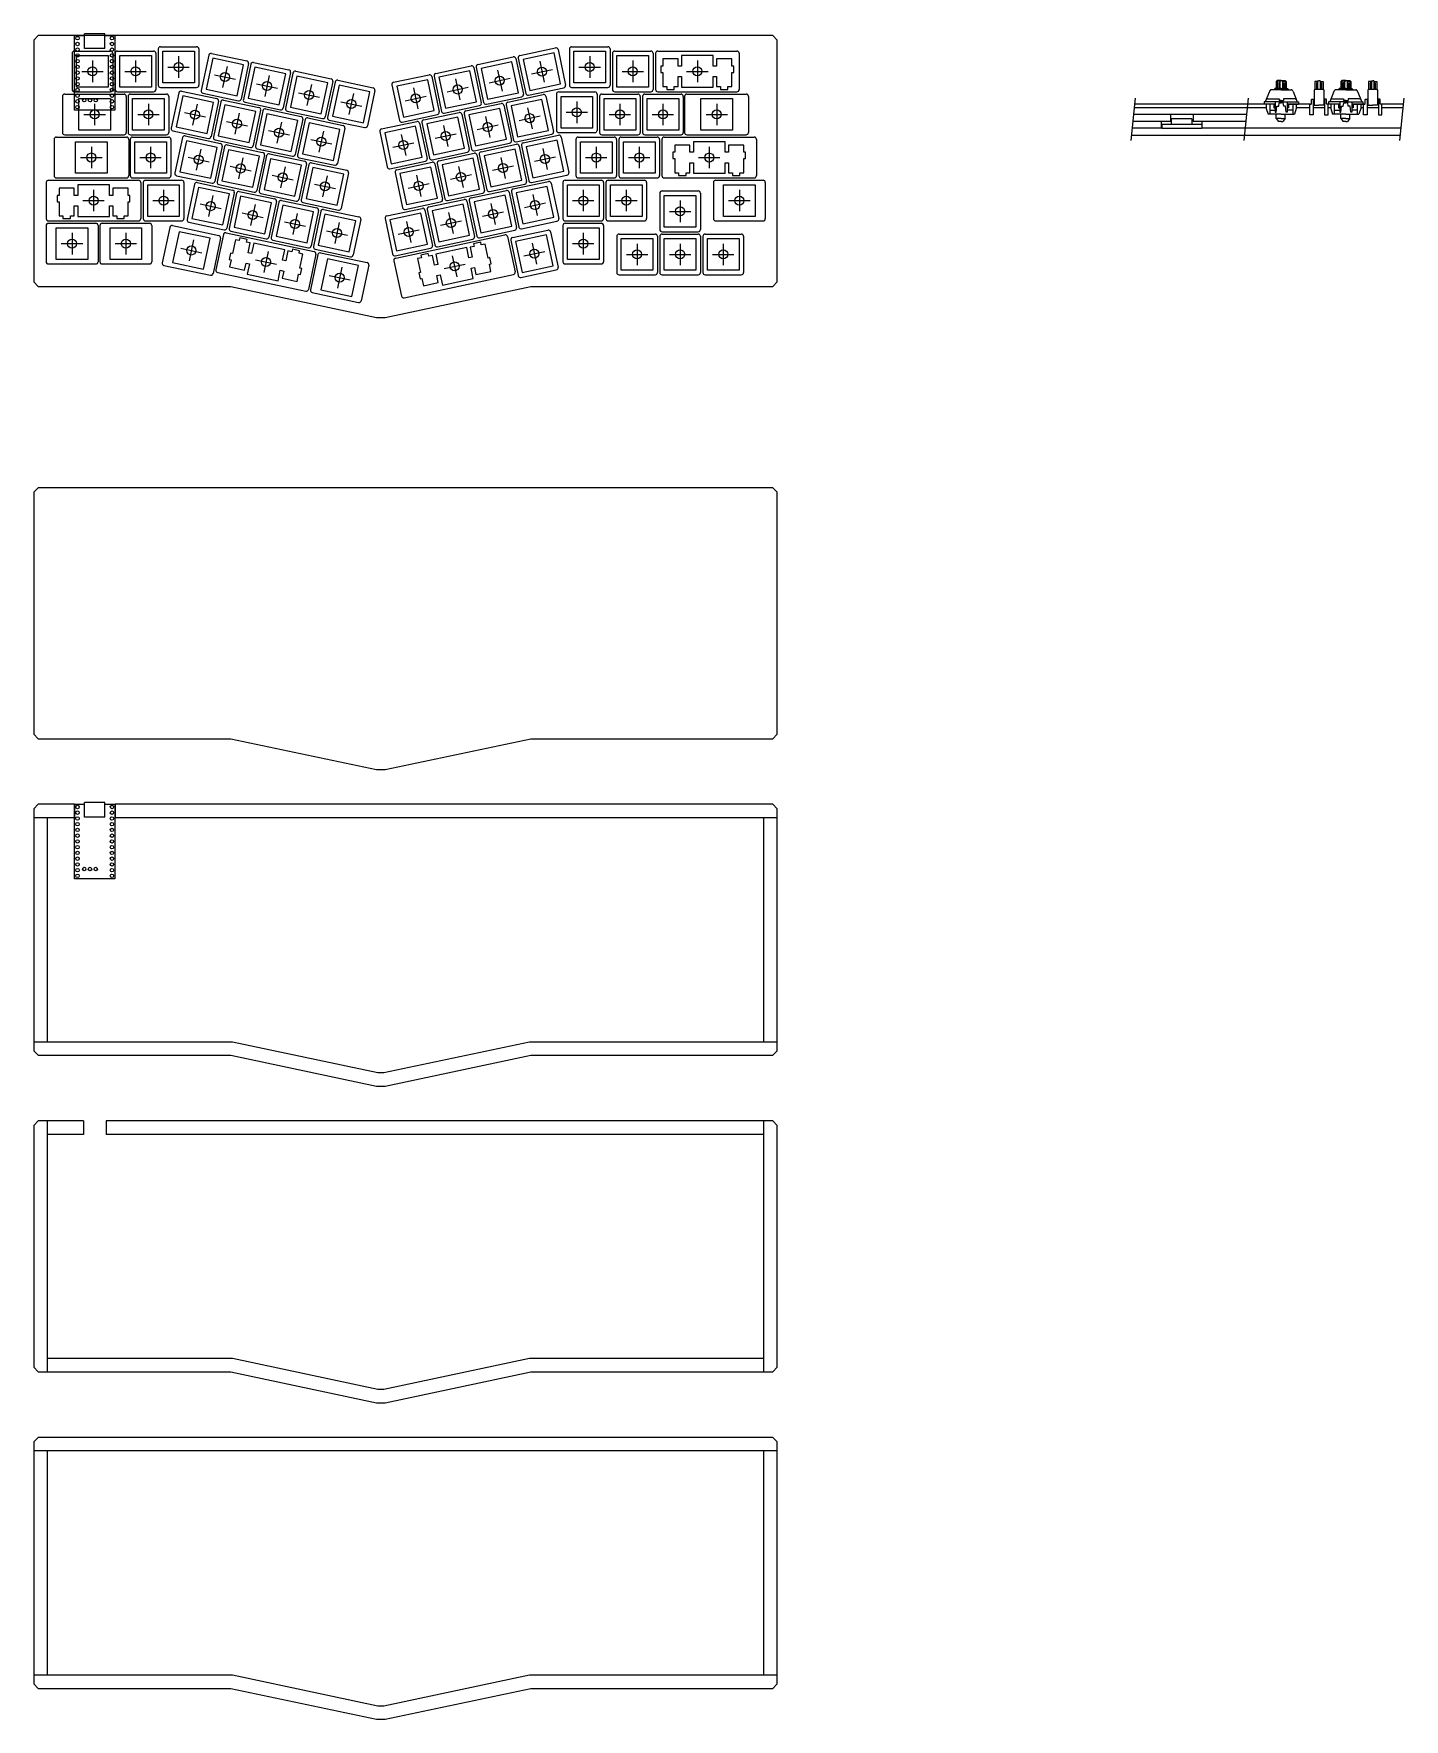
# Model space of a CAD drawing. Extents: x 18 to 624, y -624 to 122.
import ezdxf

# ---------------------------------------------------------------- set-up
doc = ezdxf.new("R2010")
doc.units = 0
doc.header["$MEASUREMENT"] = 0
doc.layers.add('keycaps', color=60, linetype='Continuous')

# ---------------------------------------------------------------- blocks, each defined once
blk = doc.blocks.new('2u')
at = {"layer": 'keycaps', "color": 0}
for p, q in [((-18.5, 8), (-18.5, -8)), ((-17.5, 9), (17.5, 9)), ((18.5, 8), (18.5, -8)), ((-4.75, 0), (4.75, 0)), ((0, 4.75), (0, -4.75)), ((-17.5, -9), (17.5, -9))]:
    blk.add_line(p, q, dxfattribs=at)
blk.add_circle((0, 0), 2, dxfattribs=at)
for centre, start, end in [((-17.5, 8), 90, 180), ((17.5, 8), 0, 90), ((-17.5, -8), 180, 270), ((17.5, -8), 270, 0)]:
    blk.add_arc(centre, 1, start, end, dxfattribs=at)
blk = doc.blocks.new('1.25u')
at = {"layer": 'keycaps', "color": 0}
for p, q in [((-11.5, 8), (-11.5, -8)), ((-10.5, 9), (10.5, 9)), ((11.5, 8), (11.5, -8)), ((-4.75, 0), (4.75, 0)), ((0, 4.75), (0, -4.75)), ((-10.5, -9), (10.5, -9))]:
    blk.add_line(p, q, dxfattribs=at)
blk.add_circle((0, 0), 2, dxfattribs=at)
for centre, start, end in [((-10.5, 8), 90, 180), ((10.5, 8), 0, 90), ((-10.5, -8), 180, 270), ((10.5, -8), 270, 0)]:
    blk.add_arc(centre, 1, start, end, dxfattribs=at)
blk = doc.blocks.new('1u')
at = {"layer": 'keycaps', "color": 0}
for p, q in [((-9, 8), (-9, -8)), ((-8, 9), (8, 9)), ((9, 8), (9, -8)), ((-4.75, 0), (4.75, 0)), ((0, 4.75), (0, -4.75)), ((-8, -9), (8, -9))]:
    blk.add_line(p, q, dxfattribs=at)
blk.add_circle((0, 0), 2, dxfattribs=at)
for centre, start, end in [((-8, 8), 90, 180), ((8, 8), 0, 90), ((-8, -8), 180, 270), ((8, -8), 270, 0)]:
    blk.add_arc(centre, 1, start, end, dxfattribs=at)
blk = doc.blocks.new('1.5u')
at = {"layer": 'keycaps', "color": 0}
for p, q in [((-14.25, 8), (-14.25, -8)), ((-13.25, 9), (13, 9)), ((14, 8), (14, -8)), ((-4.75, 0), (4.75, 0)), ((0, 4.75), (0, -4.75)), ((-13.25, -9), (13, -9))]:
    blk.add_line(p, q, dxfattribs=at)
blk.add_circle((0, 0), 2, dxfattribs=at)
for centre, start, end in [((-13.25, 8), 90, 180), ((13, 8), 0, 90), ((-13.25, -8), 180, 270), ((13, -8), 270, 0)]:
    blk.add_arc(centre, 1, start, end, dxfattribs=at)
blk = doc.blocks.new('1.75u')
at = {"layer": 'keycaps', "color": 0}
for p, q in [((-16.5, 8), (-16.5, -8)), ((-15.5, 9), (15.5, 9)), ((16.5, 8), (16.5, -8)), ((-4.75, 0), (4.75, 0)), ((0, 4.75), (0, -4.75)), ((-15.5, -9), (15.5, -9))]:
    blk.add_line(p, q, dxfattribs=at)
blk.add_circle((0, 0), 2, dxfattribs=at)
for centre, start, end in [((-15.5, 8), 90, 180), ((15.5, 8), 0, 90), ((-15.5, -8), 180, 270), ((15.5, -8), 270, 0)]:
    blk.add_arc(centre, 1, start, end, dxfattribs=at)
blk = doc.blocks.new('2.25u')
at = {"layer": 'keycaps', "color": 0}
for p, q in [((-20.9, 8), (-20.9, -8)), ((-19.9, 9), (19.9, 9)), ((20.9, 8), (20.9, -8)), ((-4.75, 0), (4.75, 0)), ((0, 4.75), (0, -4.75)), ((-19.9, -9), (19.9, -9))]:
    blk.add_line(p, q, dxfattribs=at)
blk.add_circle((0, 0), 2, dxfattribs=at)
for centre, start, end in [((-19.9, 8), 90, 180), ((19.9, 8), 0, 90), ((-19.9, -8), 180, 270), ((19.9, -8), 270, 0)]:
    blk.add_arc(centre, 1, start, end, dxfattribs=at)
blk = doc.blocks.new('2.75u')
at = {"layer": 'keycaps', "color": 0}
for p, q in [((-25.7, 8), (-25.7, -8)), ((-24.7, 9), (24.7, 9)), ((25.7, 8), (25.7, -8)), ((-4.75, 0), (4.75, 0)), ((0, 4.75), (0, -4.75)), ((-24.7, -9), (24.7, -9))]:
    blk.add_line(p, q, dxfattribs=at)
blk.add_circle((0, 0), 2, dxfattribs=at)
for centre, start, end in [((-24.7, 8), 90, 180), ((24.7, 8), 0, 90), ((-24.7, -8), 180, 270), ((24.7, -8), 270, 0)]:
    blk.add_arc(centre, 1, start, end, dxfattribs=at)
blk = doc.blocks.new('A$C51053E74')
at = {"color": 60}
for p, q in [((5.83, 10.52), (5.39, 10.12)), ((5.39, 10.12), (5.39, 6.92)), ((7.01, 10.18), (5.77, 10.18)), ((5.77, 10.18), (5.77, 6.92)), ((7.58, 10.52), (5.83, 10.52)), ((7.01, 9.52), (6.45, 9.52)), ((6.45, 9.52), (6.45, 6.92)), ((7.01, 10.33), (7.58, 10.33)), ((7.01, 10.33), (7.01, 6.92)), ((7.58, 10.52), (9.33, 10.52)), ((8.15, 10.33), (7.58, 10.33)), ((8.15, 10.33), (8.15, 6.92)), ((8.15, 10.18), (9.39, 10.18)), ((8.15, 9.52), (8.71, 9.52)), ((8.71, 9.52), (8.71, 6.92)), ((9.33, 10.52), (9.77, 10.12)), ((9.39, 10.18), (9.39, 6.92)), ((9.77, 10.12), (9.77, 6.92)), ((7.58, 1.01), (0, 1.01)), ((0, 1.01), (0, 0)), ((4.88, 0), (0, 0)), ((2.33, 5.6), (0.51, 1.01)), ((1.64, 2.45), (6.6, 2.45)), ((2.49, 0), (2.49, -4.34)), ((7.58, 6.39), (3.2, 6.39)), ((4.3, 0), (4.3, -1.55)), ((4.72, 6.92), (4.41, 6.39)), ((4.71, -1.55), (4.71, 0)), ((7.58, 6.92), (4.72, 6.92)), ((4.9, 1.01), (4.9, -3.44)), ((6.47, -0.89), (6.67, 0.64)), ((6.6, 2.45), (6.6, 1.68)), ((7.58, 1.68), (6.6, 1.68)), ((6.67, 0.64), (7.58, 0.64)), ((7.58, 6.92), (10.45, 6.92)), ((7.58, 6.39), (11.96, 6.39)), ((7.58, 1.68), (8.57, 1.68)), ((7.58, 1.01), (15.16, 1.01)), ((8.49, 0.64), (7.58, 0.64)), ((8.69, -0.89), (8.49, 0.64)), ((13.53, 2.45), (8.57, 2.45)), ((8.57, 2.45), (8.57, 1.68)), ((10.26, 1.01), (10.26, -3.44)), ((10.28, 0), (15.16, 0)), ((10.45, 6.92), (10.76, 6.39)), ((10.45, -1.55), (10.45, 0)), ((10.86, 0), (10.86, -1.55)), ((12.67, 0), (12.67, -4.34)), ((12.83, 5.6), (14.66, 1.01)), ((15.16, 1.01), (15.16, 0)), ((0.98, 0), (0.98, -1.86)), ((0.98, -1.86), (1.77, -4.34)), ((7.58, -4.34), (1.77, -4.34)), ((2.49, -2.66), (4.9, -2.66)), ((4.3, -1.55), (4.71, -1.55)), ((4.9, -3.44), (5.37, -3.44)), ((5.37, -3.44), (5.7, -0.89)), ((5.39, -6.33), (5.39, -4.34)), ((7.58, -6.33), (5.39, -6.33)), ((5.39, -6.33), (6.4, -7.65)), ((5.7, -0.89), (6.47, -0.89)), ((7.58, -4.34), (13.4, -4.34)), ((7.58, -6.33), (9.33, -6.33)), ((9.33, -6.33), (8.33, -7.65)), ((9.46, -0.89), (8.69, -0.89)), ((9.33, -6.33), (9.33, -4.34)), ((9.79, -3.44), (9.46, -0.89)), ((10.26, -3.44), (9.79, -3.44)), ((12.67, -2.66), (10.26, -2.66)), ((10.86, -1.55), (10.45, -1.55)), ((14.19, -1.86), (13.4, -4.34)), ((14.19, 0), (14.19, -1.86)), ((7.58, -7.65), (6.4, -7.65)), ((7.58, -7.65), (8.33, -7.65))]:
    blk.add_line(p, q, dxfattribs=at)
for centre, radius, start, end in [((1.78, 1.33), 1.12, 97.51936, 140.00431), ((3.25, 5.46), 0.93, 93.25067, 171.37808), ((11.91, 5.46), 0.93, 8.62192, 86.74933), ((13.38, 1.33), 1.12, 39.99569, 82.48064)]:
    blk.add_arc(centre, radius, start, end, dxfattribs=at)

msp = doc.modelspace()

# ---------------------------------------------------------------- linework, layer by layer
at = {"color": 3}
for p, q in [((36.11, 88), (36.11, 121)), ((36.11, 121), (40.5, 121)), ((40.5, 115.3), (40.5, 121.8)), ((49.5, 121.8), (40.5, 121.8)), ((49.5, 115.3), (49.5, 121.8)), ((49.5, 121), (53.89, 121)), ((53.89, 121), (53.89, 88)), ((49.5, 115.3), (40.5, 115.3)), ((53.89, 88), (36.11, 88)), ((36.11, -252), (36.11, -219)), ((36.11, -219), (40.5, -219)), ((40.5, -224.7), (40.5, -218.2)), ((49.5, -218.2), (40.5, -218.2)), ((49.5, -224.7), (49.5, -218.2)), ((49.5, -219), (53.89, -219)), ((53.89, -219), (53.89, -252)), ((49.5, -224.7), (40.5, -224.7)), ((53.89, -252), (36.11, -252))]:
    msp.add_line(p, q, dxfattribs=at)
at = {"color": 0}
for p, q in [((37.01, 112.15), (51.01, 112.15)), ((37.01, 98.15), (37.01, 112.15)), ((51.01, 112.15), (51.01, 98.15)), ((56.05, 112.15), (70.06, 112.15)), ((56.05, 98.15), (56.05, 112.15)), ((70.06, 112.15), (70.06, 98.15)), ((75.11, 114.05), (89.11, 114.05)), ((75.11, 100.05), (75.11, 114.05)), ((89.11, 114.05), (89.11, 100.05)), ((248.26, 113.36), (234.57, 110.45)), ((251.17, 99.66), (248.26, 113.36)), ((257.03, 114.05), (271.03, 114.05)), ((257.03, 100.05), (257.03, 114.05)), ((271.03, 114.05), (271.03, 100.05)), ((276.08, 112.15), (290.08, 112.15)), ((276.08, 98.15), (276.08, 112.15)), ((290.08, 112.15), (290.08, 98.15)), ((304.66, 112.15), (304.66, 107.45)), ((318.66, 112.15), (304.66, 112.15)), ((318.66, 107.45), (318.66, 112.15)), ((97.21, 110.93), (94.3, 97.23)), ((110.9, 108.02), (97.21, 110.93)), ((107.99, 94.32), (110.9, 108.02)), ((115.84, 106.97), (112.93, 93.27)), ((129.54, 104.05), (115.84, 106.97)), ((210.99, 105.43), (197.3, 102.52)), ((213.91, 91.74), (210.99, 105.43)), ((229.63, 109.4), (215.94, 106.48)), ((215.94, 106.48), (218.84, 92.79)), ((232.54, 95.7), (229.63, 109.4)), ((234.57, 110.45), (237.48, 96.75)), ((296.38, 107.45), (295.56, 107.45)), ((295.56, 107.45), (295.56, 104.65)), ((295.56, 104.65), (296.38, 104.65)), ((303.13, 110.68), (296.38, 110.68)), ((296.38, 110.68), (296.38, 107.45)), ((296.38, 104.65), (296.38, 98.38)), ((303.13, 107.45), (303.13, 110.68)), ((304.66, 107.45), (303.13, 107.45)), ((320.18, 107.45), (318.66, 107.45)), ((326.93, 110.68), (320.18, 110.68)), ((320.18, 110.68), (320.18, 107.45)), ((326.93, 107.45), (326.93, 110.68)), ((327.76, 107.45), (326.93, 107.45)), ((326.93, 98.38), (326.93, 104.65)), ((326.93, 104.65), (327.76, 104.65)), ((327.76, 104.65), (327.76, 107.45)), ((51.01, 98.15), (37.01, 98.15)), ((70.06, 98.15), (56.05, 98.15)), ((89.11, 100.05), (75.11, 100.05)), ((94.3, 97.23), (107.99, 94.32)), ((126.62, 90.36), (129.54, 104.05)), ((134.48, 103), (131.56, 89.31)), ((148.17, 100.09), (134.48, 103)), ((145.26, 86.4), (148.17, 100.09)), ((153.11, 99.04), (150.2, 85.35)), ((166.8, 96.13), (153.11, 99.04)), ((192.36, 101.47), (178.67, 98.56)), ((178.67, 98.56), (181.58, 84.87)), ((195.27, 87.78), (192.36, 101.47)), ((197.3, 102.52), (200.21, 88.83)), ((237.48, 96.75), (251.17, 99.66)), ((271.03, 100.05), (257.03, 100.05)), ((290.08, 98.15), (276.08, 98.15)), ((296.38, 98.38), (298.11, 98.38)), ((298.11, 98.38), (298.11, 97.18)), ((298.11, 97.18), (301.41, 97.18)), ((301.41, 97.18), (301.41, 98.38)), ((301.41, 98.38), (303.13, 98.38)), ((303.13, 98.38), (303.13, 102.85)), ((303.13, 102.85), (304.66, 102.85)), ((304.66, 102.85), (304.66, 98.15)), ((304.66, 98.15), (318.66, 98.15)), ((318.66, 98.15), (318.66, 102.85)), ((318.66, 102.85), (320.18, 102.85)), ((320.18, 102.85), (320.18, 98.38)), ((320.18, 98.38), (321.91, 98.38)), ((321.91, 98.38), (321.91, 97.18)), ((321.91, 97.18), (325.21, 97.18)), ((325.21, 97.18), (325.21, 98.38)), ((325.21, 98.38), (326.93, 98.38)), ((37.96, 93.1), (51.96, 93.1)), ((37.96, 79.1), (37.96, 93.1)), ((51.96, 93.1), (51.96, 79.1)), ((61.77, 93.1), (75.77, 93.1)), ((61.77, 79.1), (61.77, 93.1)), ((75.77, 93.1), (75.77, 79.1)), ((83.93, 94.27), (81.02, 80.58)), ((97.62, 91.36), (83.93, 94.27)), ((94.71, 77.67), (97.62, 91.36)), ((102.56, 90.31), (99.65, 76.62)), ((116.26, 87.4), (102.56, 90.31)), ((112.93, 93.27), (126.62, 90.36)), ((163.89, 82.44), (166.8, 96.13)), ((200.21, 88.83), (213.91, 91.74)), ((218.84, 92.79), (232.54, 95.7)), ((242.91, 92.74), (229.21, 89.83)), ((229.21, 89.83), (232.12, 76.14)), ((245.82, 79.05), (242.91, 92.74)), ((251.32, 94.05), (265.32, 94.05)), ((251.32, 80.05), (251.32, 94.05)), ((265.32, 94.05), (265.32, 80.05)), ((270.37, 93.1), (284.37, 93.1)), ((270.37, 79.1), (270.37, 93.1)), ((284.37, 93.1), (284.37, 79.1)), ((289.42, 93.1), (303.42, 93.1)), ((289.42, 79.1), (289.42, 93.1)), ((303.42, 93.1), (303.42, 79.1)), ((313.23, 93.1), (327.23, 93.1)), ((313.23, 79.1), (313.23, 93.1)), ((327.23, 93.1), (327.23, 79.1)), ((113.35, 73.71), (116.26, 87.4)), ((121.2, 86.35), (118.29, 72.66)), ((134.89, 83.44), (121.2, 86.35)), ((131.56, 89.31), (145.26, 86.4)), ((131.98, 69.75), (134.89, 83.44)), ((139.83, 82.39), (136.92, 68.7)), ((153.53, 79.48), (139.83, 82.39)), ((150.2, 85.35), (163.89, 82.44)), ((181.58, 84.87), (195.27, 87.78)), ((205.64, 84.82), (191.94, 81.91)), ((208.55, 71.13), (205.64, 84.82)), ((224.27, 88.78), (210.58, 85.87)), ((210.58, 85.87), (213.49, 72.18)), ((227.18, 75.09), (224.27, 88.78)), ((51.96, 79.1), (37.96, 79.1)), ((75.77, 79.1), (61.77, 79.1)), ((81.02, 80.58), (94.71, 77.67)), ((99.65, 76.62), (113.35, 73.71)), ((150.62, 65.79), (153.53, 79.48)), ((187, 80.86), (173.31, 77.95)), ((173.31, 77.95), (176.22, 64.25)), ((189.92, 67.17), (187, 80.86)), ((191.94, 81.91), (194.85, 68.22)), ((213.49, 72.18), (227.18, 75.09)), ((232.12, 76.14), (245.82, 79.05)), ((249.66, 74.7), (235.97, 71.79)), ((252.57, 61.01), (249.66, 74.7)), ((265.32, 80.05), (251.32, 80.05)), ((284.37, 79.1), (270.37, 79.1)), ((303.42, 79.1), (289.42, 79.1)), ((327.23, 79.1), (313.23, 79.1)), ((36.53, 74.05), (50.53, 74.05)), ((36.53, 60.05), (36.53, 74.05)), ((50.53, 74.05), (50.53, 60.05)), ((62.72, 74.05), (76.72, 74.05)), ((62.72, 60.05), (62.72, 74.05)), ((76.72, 74.05), (76.72, 60.05)), ((85.56, 74.45), (82.65, 60.76)), ((99.25, 71.54), (85.56, 74.45)), ((96.34, 57.85), (99.25, 71.54)), ((104.19, 70.49), (101.28, 56.8)), ((117.89, 67.58), (104.19, 70.49)), ((114.98, 53.89), (117.89, 67.58)), ((118.29, 72.66), (131.98, 69.75)), ((136.92, 68.7), (150.62, 65.79)), ((176.22, 64.25), (189.92, 67.17)), ((194.85, 68.22), (208.55, 71.13)), ((231.03, 70.74), (217.33, 67.83)), ((217.33, 67.83), (220.25, 54.14)), ((233.94, 57.05), (231.03, 70.74)), ((235.97, 71.79), (238.88, 58.1)), ((259.89, 74.05), (273.89, 74.05)), ((259.89, 60.05), (259.89, 74.05)), ((273.89, 74.05), (273.89, 60.05)), ((278.94, 74.05), (292.94, 74.05)), ((278.94, 60.05), (278.94, 74.05)), ((292.94, 74.05), (292.94, 60.05)), ((301.62, 69.35), (300.8, 69.35)), ((300.8, 69.35), (300.8, 66.55)), ((308.37, 72.58), (301.62, 72.58)), ((301.62, 72.58), (301.62, 69.35)), ((308.37, 69.35), (308.37, 72.58)), ((309.9, 69.35), (308.37, 69.35)), ((309.9, 74.05), (309.9, 69.35)), ((323.9, 74.05), (309.9, 74.05)), ((323.9, 69.35), (323.9, 74.05)), ((325.42, 69.35), (323.9, 69.35)), ((332.17, 72.58), (325.42, 72.58)), ((325.42, 72.58), (325.42, 69.35)), ((332.17, 69.35), (332.17, 72.58)), ((333, 69.35), (332.17, 69.35)), ((333, 66.55), (333, 69.35)), ((50.53, 60.05), (36.53, 60.05)), ((76.72, 60.05), (62.72, 60.05)), ((82.65, 60.76), (96.34, 57.85)), ((122.83, 66.53), (119.92, 52.84)), ((136.52, 63.62), (122.83, 66.53)), ((133.61, 49.93), (136.52, 63.62)), ((141.46, 62.57), (138.55, 48.87)), ((155.16, 59.66), (141.46, 62.57)), ((152.24, 45.96), (155.16, 59.66)), ((193.76, 62.82), (180.07, 59.91)), ((180.07, 59.91), (182.98, 46.22)), ((196.67, 49.12), (193.76, 62.82)), ((212.39, 66.78), (198.7, 63.87)), ((198.7, 63.87), (201.61, 50.17)), ((215.31, 53.09), (212.39, 66.78)), ((238.88, 58.1), (252.57, 61.01)), ((273.89, 60.05), (259.89, 60.05)), ((292.94, 60.05), (278.94, 60.05)), ((300.8, 66.55), (301.62, 66.55)), ((301.62, 66.55), (301.62, 60.28)), ((301.62, 60.28), (303.35, 60.28)), ((303.35, 60.28), (303.35, 59.08)), ((306.65, 59.08), (306.65, 60.28)), ((306.65, 60.28), (308.37, 60.28)), ((308.37, 60.28), (308.37, 64.75)), ((308.37, 64.75), (309.9, 64.75)), ((309.9, 64.75), (309.9, 60.05)), ((309.9, 60.05), (323.9, 60.05)), ((323.9, 60.05), (323.9, 64.75)), ((323.9, 64.75), (325.42, 64.75)), ((325.42, 64.75), (325.42, 60.28)), ((325.42, 60.28), (327.15, 60.28)), ((327.15, 60.28), (327.15, 59.08)), ((330.45, 59.08), (330.45, 60.28)), ((330.45, 60.28), (332.17, 60.28)), ((332.17, 60.28), (332.17, 66.55)), ((332.17, 66.55), (333, 66.55)), ((35.96, 53.53), (29.21, 53.53)), ((29.21, 53.53), (29.21, 50.3)), ((35.96, 50.3), (35.96, 53.53)), ((37.48, 55), (37.48, 50.3)), ((51.48, 55), (37.48, 55)), ((51.48, 50.3), (51.48, 55)), ((59.76, 53.53), (53.01, 53.53)), ((53.01, 53.53), (53.01, 50.3)), ((59.76, 50.3), (59.76, 53.53)), ((68.44, 55), (82.44, 55)), ((68.44, 41), (68.44, 55)), ((82.44, 55), (82.44, 41)), ((90.92, 53.84), (88.01, 40.14)), ((104.61, 50.93), (90.92, 53.84)), ((101.28, 56.8), (114.98, 53.89)), ((119.92, 52.84), (133.61, 49.93)), ((201.61, 50.17), (215.31, 53.09)), ((220.25, 54.14), (233.94, 57.05)), ((245.24, 54.29), (231.54, 51.37)), ((248.15, 40.59), (245.24, 54.29)), ((254.18, 55), (268.18, 55)), ((254.18, 41), (254.18, 55)), ((268.18, 55), (268.18, 41)), ((273.23, 55), (287.23, 55)), ((273.23, 41), (273.23, 55)), ((287.23, 55), (287.23, 41)), ((303.35, 59.08), (306.65, 59.08)), ((323.23, 55), (337.23, 55)), ((323.23, 41), (323.23, 55)), ((327.15, 59.08), (330.45, 59.08)), ((337.23, 55), (337.23, 41)), ((29.21, 50.3), (28.38, 50.3)), ((28.38, 50.3), (28.38, 47.5)), ((28.38, 47.5), (29.21, 47.5)), ((29.21, 47.5), (29.21, 41.23)), ((37.48, 50.3), (35.96, 50.3)), ((35.96, 41.23), (35.96, 45.7)), ((35.96, 45.7), (37.48, 45.7)), ((37.48, 45.7), (37.48, 41)), ((53.01, 50.3), (51.48, 50.3)), ((51.48, 41), (51.48, 45.7)), ((51.48, 45.7), (53.01, 45.7)), ((53.01, 45.7), (53.01, 41.23)), ((60.58, 50.3), (59.76, 50.3)), ((59.76, 41.23), (59.76, 47.5)), ((59.76, 47.5), (60.58, 47.5)), ((60.58, 47.5), (60.58, 50.3)), ((101.7, 37.23), (104.61, 50.93)), ((109.55, 49.88), (106.64, 36.18)), ((123.25, 46.97), (109.55, 49.88)), ((120.33, 33.27), (123.25, 46.97)), ((128.18, 45.91), (125.27, 32.22)), ((141.88, 43), (128.18, 45.91)), ((138.55, 48.87), (152.24, 45.96)), ((182.98, 46.22), (196.67, 49.12)), ((207.97, 46.36), (194.28, 43.45)), ((210.88, 32.67), (207.97, 46.36)), ((226.6, 50.32), (212.91, 47.41)), ((212.91, 47.41), (215.82, 33.72)), ((229.51, 36.63), (226.6, 50.32)), ((231.54, 51.37), (234.45, 37.68)), ((297.04, 50.24), (311.04, 50.24)), ((297.04, 36.24), (297.04, 50.24)), ((311.04, 50.24), (311.04, 36.24)), ((29.21, 41.23), (30.93, 41.23)), ((30.93, 41.23), (30.93, 40.03)), ((30.93, 40.03), (34.23, 40.03)), ((34.23, 40.03), (34.23, 41.23)), ((34.23, 41.23), (35.96, 41.23)), ((37.48, 41), (51.48, 41)), ((53.01, 41.23), (54.73, 41.23)), ((54.73, 41.23), (54.73, 40.03)), ((54.73, 40.03), (58.03, 40.03)), ((58.03, 40.03), (58.03, 41.23)), ((58.03, 41.23), (59.76, 41.23)), ((82.44, 41), (68.44, 41)), ((88.01, 40.14), (101.7, 37.23)), ((138.97, 29.31), (141.88, 43)), ((146.82, 41.95), (143.91, 28.26)), ((160.51, 39.04), (146.82, 41.95)), ((157.6, 25.35), (160.51, 39.04)), ((189.34, 42.4), (175.64, 39.49)), ((175.64, 39.49), (178.55, 25.8)), ((192.25, 28.71), (189.34, 42.4)), ((194.28, 43.45), (197.19, 29.76)), ((234.45, 37.68), (248.15, 40.59)), ((268.18, 41), (254.18, 41)), ((287.23, 41), (273.23, 41)), ((337.23, 41), (323.23, 41)), ((27.96, 35.95), (41.96, 35.95)), ((27.96, 21.95), (27.96, 35.95)), ((41.96, 35.95), (41.96, 21.95)), ((51.77, 35.95), (65.77, 35.95)), ((51.77, 21.95), (51.77, 35.95)), ((65.77, 35.95), (65.77, 21.95)), ((82.37, 34.23), (79.46, 20.54)), ((96.06, 31.32), (82.37, 34.23)), ((93.15, 17.63), (96.06, 31.32)), ((107.23, 30.66), (105.93, 24.52)), ((106.64, 36.18), (120.33, 33.27)), ((108.92, 30.3), (107.23, 30.66)), ((109.17, 31.47), (108.92, 30.3)), ((112.39, 30.79), (109.17, 31.47)), ((112.15, 29.61), (112.39, 30.79)), ((125.27, 32.22), (138.97, 29.31)), ((197.19, 29.76), (210.88, 32.67)), ((215.82, 33.72), (229.51, 36.63)), ((244.94, 32.8), (231.24, 29.89)), ((231.24, 29.89), (234.15, 16.19)), ((247.85, 19.1), (244.94, 32.8)), ((254.18, 35.95), (268.18, 35.95)), ((254.18, 21.95), (254.18, 35.95)), ((268.18, 35.95), (268.18, 21.95)), ((277.99, 31.19), (291.99, 31.19)), ((277.99, 17.19), (277.99, 31.19)), ((291.99, 31.19), (291.99, 17.19)), ((311.04, 36.24), (297.04, 36.24)), ((297.04, 31.19), (311.04, 31.19)), ((297.04, 17.19), (297.04, 31.19)), ((311.04, 31.19), (311.04, 17.19)), ((316.09, 31.19), (330.09, 31.19)), ((316.09, 17.19), (316.09, 31.19)), ((330.09, 31.19), (330.09, 17.19)), ((105.12, 24.7), (104.54, 21.96)), ((105.93, 24.52), (105.12, 24.7)), ((113.83, 29.25), (112.15, 29.61)), ((112.9, 24.88), (113.83, 29.25)), ((114.39, 24.57), (112.9, 24.88)), ((115.37, 29.16), (114.39, 24.57)), ((129.07, 26.25), (115.37, 29.16)), ((128.09, 21.65), (129.07, 26.25)), ((130.51, 25.71), (129.58, 21.34)), ((132.2, 25.35), (130.51, 25.71)), ((132.45, 26.52), (132.2, 25.35)), ((135.68, 25.84), (132.45, 26.52)), ((135.43, 24.67), (135.68, 25.84)), ((137.11, 24.31), (135.43, 24.67)), ((135.81, 18.17), (137.11, 24.31)), ((143.91, 28.26), (157.6, 25.35)), ((178.55, 25.8), (192.25, 28.71)), ((189.55, 22.74), (187.86, 22.38)), ((187.86, 22.38), (189.16, 16.25)), ((192.53, 24.6), (189.3, 23.91)), ((189.3, 23.91), (189.55, 22.74)), ((192.78, 23.42), (192.53, 24.6)), ((194.46, 23.78), (192.78, 23.42)), ((195.39, 19.41), (194.46, 23.78)), ((209.6, 27.23), (195.91, 24.33)), ((195.91, 24.33), (196.88, 19.73)), ((210.58, 22.64), (209.6, 27.23)), ((212.07, 22.96), (210.58, 22.64)), ((212.83, 27.69), (211.14, 27.33)), ((211.14, 27.33), (212.07, 22.96)), ((215.81, 29.55), (212.58, 28.86)), ((212.58, 28.86), (212.83, 27.69)), ((216.06, 28.37), (215.81, 29.55)), ((217.74, 28.73), (216.06, 28.37)), ((219.05, 22.6), (217.74, 28.73)), ((219.85, 22.77), (219.05, 22.6)), ((220.44, 20.03), (219.85, 22.77)), ((41.96, 21.95), (27.96, 21.95)), ((65.77, 21.95), (51.77, 21.95)), ((79.46, 20.54), (93.15, 17.63)), ((104.54, 21.96), (105.34, 21.79)), ((105.34, 21.79), (104.67, 18.63)), ((104.67, 18.63), (111.28, 17.22)), ((111.28, 17.22), (111.95, 20.38)), ((111.95, 20.38), (113.44, 20.07)), ((113.44, 20.07), (112.46, 15.47)), ((112.46, 15.47), (126.16, 12.56)), ((126.16, 12.56), (127.13, 17.16)), ((127.13, 17.16), (128.62, 16.84)), ((128.62, 16.84), (127.95, 13.68)), ((129.58, 21.34), (128.09, 21.65)), ((134.56, 12.28), (135.23, 15.44)), ((135.23, 15.44), (136.03, 15.26)), ((136.62, 18), (135.81, 18.17)), ((136.03, 15.26), (136.62, 18)), ((147.98, 22.23), (145.07, 8.54)), ((161.68, 19.32), (147.98, 22.23)), ((158.76, 5.63), (161.68, 19.32)), ((189.16, 16.25), (188.36, 16.08)), ((188.36, 16.08), (188.94, 13.34)), ((196.88, 19.73), (195.39, 19.41)), ((196.35, 14.91), (197.84, 15.23)), ((197.02, 11.75), (196.35, 14.91)), ((197.84, 15.23), (198.82, 10.63)), ((211.53, 18.14), (213.03, 18.46)), ((212.51, 13.54), (211.53, 18.14)), ((213.03, 18.46), (213.7, 15.3)), ((213.7, 15.3), (220.3, 16.7)), ((219.63, 19.86), (220.44, 20.03)), ((220.3, 16.7), (219.63, 19.86)), ((234.15, 16.19), (247.85, 19.1)), ((268.18, 21.95), (254.18, 21.95)), ((291.99, 17.19), (277.99, 17.19)), ((311.04, 17.19), (297.04, 17.19)), ((330.09, 17.19), (316.09, 17.19)), ((127.95, 13.68), (134.56, 12.28)), ((145.07, 8.54), (158.76, 5.63)), ((188.94, 13.34), (189.75, 13.51)), ((189.75, 13.51), (190.42, 10.35)), ((190.42, 10.35), (197.02, 11.75)), ((198.82, 10.63), (212.51, 13.54))]:
    msp.add_line(p, q, dxfattribs=at)
at = {"color": 60}
for p, q in [((586.1, 100.08), (585.55, 100.08)), ((585.55, 100.08), (585.55, 97.14)), ((586.1, 100.89), (586.67, 100.89)), ((586.1, 100.89), (586.1, 97.14)), ((587.25, 100.89), (586.67, 100.89)), ((587.25, 100.89), (587.25, 97.14)), ((587.25, 100.08), (587.8, 100.08)), ((587.8, 100.08), (587.8, 97.14)), ((609.9, 100.08), (609.35, 100.08)), ((609.35, 100.08), (609.35, 97.14)), ((609.9, 100.89), (610.47, 100.89)), ((609.9, 100.89), (609.9, 97.14)), ((611.05, 100.89), (610.47, 100.89)), ((611.05, 100.89), (611.05, 97.14)), ((611.05, 100.08), (611.6, 100.08)), ((611.6, 100.08), (611.6, 97.14))]:
    msp.add_line(p, q, dxfattribs=at)
at = {"linetype": 'Continuous'}
for p, q in [((503.55, 74.62), (505.46, 93.22)), ((567.32, 90.6), (505.19, 90.6)), ((553.55, 74.62), (555.46, 93.22)), ((582.81, 90.6), (572.68, 90.6)), ((584.52, 90.6), (584.16, 90.6)), ((589.19, 90.6), (588.83, 90.6)), ((595.89, 90.6), (590.54, 90.6)), ((606.61, 90.6), (601.26, 90.6)), ((608.32, 90.6), (607.96, 90.6)), ((612.99, 90.6), (612.63, 90.6)), ((624.19, 90.6), (614.34, 90.6)), ((622.55, 74.62), (624.46, 93.22)), ((521, 83), (504.41, 83)), ((554.72, 86), (504.72, 86)), ((563.39, 89), (505.03, 89)), ((517, 80), (517, 83)), ((521, 86), (521, 83)), ((531, 86), (531, 83)), ((554.41, 83), (531, 83)), ((535, 80), (535, 83)), ((582.6, 89), (576.61, 89)), ((589.19, 89), (584.16, 89)), ((591.97, 89), (590.75, 89)), ((606.4, 89), (605.18, 89)), ((612.99, 89), (607.96, 89)), ((624.03, 89), (614.55, 89)), ((503.8, 77), (622.78, 77)), ((517, 80), (504.1, 80)), ((623.1, 80), (535, 80)), ((20, -79), (18, -81)), ((18, -81), (18, -188)), ((345, -79), (20, -79)), ((347, -81), (345, -79)), ((347, -188), (347, -81)), ((18, -188), (20, -190)), ((20, -190), (105.27, -190)), ((105.27, -190), (169.64, -203.69)), ((173.55, -203.69), (237.95, -190)), ((237.95, -190), (345, -190)), ((345, -190), (347, -188)), ((169.64, -203.69), (173.55, -203.69)), ((20, -219), (18, -221)), ((18, -221), (18, -328)), ((36, -219), (20, -219)), ((36, -219), (36, -225)), ((54, -219), (54, -225)), ((345, -219), (54, -219)), ((347, -221), (345, -219)), ((347, -328), (347, -221)), ((36, -225), (18, -225)), ((24, -225), (24, -324)), ((347, -225), (54, -225)), ((341, -324), (341, -225)), ((18, -324), (105.9, -324)), ((18, -328), (20, -330)), ((105.9, -324), (170.27, -337.69)), ((172.92, -337.69), (237.32, -324)), ((237.32, -324), (347, -324)), ((345, -330), (347, -328)), ((20, -330), (105.27, -330)), ((105.27, -330), (169.64, -343.69)), ((173.55, -343.69), (237.95, -330)), ((237.95, -330), (345, -330)), ((170.27, -337.69), (172.92, -337.69)), ((169.64, -343.69), (173.55, -343.69)), ((20, -359), (18, -361)), ((18, -361), (18, -468)), ((40, -359), (20, -359)), ((24, -359), (24, -470)), ((40, -365), (24, -365)), ((40, -359), (40, -365)), ((50, -359), (50, -365)), ((345, -359), (50, -359)), ((341, -365), (50, -365)), ((341, -470), (341, -359)), ((347, -361), (345, -359)), ((347, -468), (347, -361)), ((18, -468), (20, -470)), ((24, -464), (105.9, -464)), ((105.9, -464), (170.27, -477.69)), ((172.92, -477.69), (237.32, -464)), ((237.32, -464), (341, -464)), ((345, -470), (347, -468)), ((20, -470), (105.27, -470)), ((105.27, -470), (169.64, -483.69)), ((173.55, -483.69), (237.95, -470)), ((237.95, -470), (345, -470)), ((169.64, -483.69), (173.55, -483.69)), ((170.27, -477.69), (172.92, -477.69)), ((20, -499), (18, -501)), ((345, -499), (20, -499)), ((347, -501), (345, -499)), ((18, -501), (18, -608)), ((347, -505), (18, -505)), ((24, -505), (24, -604)), ((341, -604), (341, -505)), ((347, -608), (347, -501)), ((18, -604), (105.9, -604)), ((18, -608), (20, -610)), ((20, -610), (105.27, -610)), ((105.27, -610), (169.64, -623.69)), ((105.9, -604), (170.27, -617.69)), ((172.92, -617.69), (237.32, -604)), ((173.55, -623.69), (237.95, -610)), ((237.32, -604), (347, -604)), ((237.95, -610), (345, -610)), ((345, -610), (347, -608)), ((170.27, -617.69), (172.92, -617.69)), ((169.64, -623.69), (173.55, -623.69))]:
    msp.add_line(p, q, dxfattribs=at)
at = {"color": 3, "linetype": 'Continuous'}
for p, q in [((530.5, 84.1), (521.5, 84.1)), ((521.5, 81.6), (521.5, 84.1)), ((530.5, 84.1), (530.5, 81.6)), ((517.11, 81.6), (517.11, 80)), ((534.89, 81.6), (534.89, 80))]:
    msp.add_line(p, q, dxfattribs=at)
at = {"linetype": 'Continuous'}
msp.add_lwpolyline([(345, 121), (20, 121), (18, 119), (18, 12), (20, 10), (105.27, 10), (169.64, -3.69), (173.55, -3.69), (237.95, 10), (345, 10), (347, 12), (347, 119)], close=True, dxfattribs=at)
at = {"color": 3, "linetype": 'Continuous'}
for points in [[(534.89, 81.6), (517.11, 81.6)], [(517.11, 80), (534.89, 80)]]:
    msp.add_lwpolyline(points, dxfattribs=at)
at = {"color": 3}
for centre in [(37.38, 119.81), (52.62, 119.81), (37.38, 117.27), (37.38, 114.73), (37.38, 112.19), (52.62, 117.27), (52.62, 114.73), (52.62, 112.19), (37.38, 109.65), (37.38, 107.11), (37.38, 104.57), (52.62, 109.65), (52.62, 107.11), (52.62, 104.57), (37.38, 102.03), (37.38, 99.49), (37.38, 96.95), (52.62, 102.03), (52.62, 99.49), (52.62, 96.95), (37.38, 94.41), (37.38, 91.87), (37.38, 89.33), (40.38, 92.37), (42.92, 92.37), (45.46, 92.37), (52.62, 94.41), (52.62, 91.87), (52.62, 89.33), (37.38, -220.19), (37.38, -222.73), (52.62, -220.19), (52.62, -222.73), (37.38, -225.27), (37.38, -227.81), (37.38, -230.35), (52.62, -225.27), (52.62, -227.81), (52.62, -230.35), (37.38, -232.89), (37.38, -235.43), (37.38, -237.97), (52.62, -232.89), (52.62, -235.43), (52.62, -237.97), (37.38, -240.51), (37.38, -243.05), (37.38, -245.59), (52.62, -240.51), (52.62, -243.05), (52.62, -245.59), (37.38, -248.13), (37.38, -250.67), (40.38, -247.63), (42.92, -247.63), (45.46, -247.63), (52.62, -248.13), (52.62, -250.67)]:
    msp.add_circle(centre, 0.762, dxfattribs=at)
at = {"layer": 'keycaps', "linetype": 'Continuous'}
for p, q in [((584.8, 97.14), (584.52, 96.94)), ((584.52, 96.94), (584.52, 90.19)), ((586.1, 100.68), (584.8, 100.68)), ((584.8, 100.68), (584.8, 97.14)), ((588.55, 97.14), (584.8, 97.14)), ((587.25, 100.68), (588.55, 100.68)), ((588.55, 100.68), (588.55, 97.14)), ((588.55, 97.14), (588.83, 96.94)), ((588.83, 96.94), (588.83, 90.19)), ((608.6, 97.14), (608.32, 96.94)), ((608.32, 96.94), (608.32, 90.19)), ((609.9, 100.68), (608.6, 100.68)), ((608.6, 100.68), (608.6, 97.14)), ((612.35, 97.14), (608.6, 97.14)), ((611.05, 100.68), (612.35, 100.68)), ((612.35, 100.68), (612.35, 97.14)), ((612.35, 97.14), (612.63, 96.94)), ((612.63, 96.94), (612.63, 90.19)), ((582.6, 90.43), (582.84, 90.62)), ((582.6, 85.93), (582.6, 90.43)), ((582.84, 90.62), (583.2, 90.62)), ((583.2, 90.62), (583.38, 90.8)), ((583.38, 92.71), (583.52, 92.9)), ((583.38, 90.8), (583.38, 92.71)), ((583.52, 92.9), (584.16, 92.9)), ((584.16, 92.9), (584.16, 85.93)), ((584.52, 90.19), (586.67, 90.19)), ((588.83, 90.19), (586.67, 90.19)), ((589.19, 92.9), (589.19, 85.93)), ((589.83, 92.9), (589.19, 92.9)), ((589.97, 92.71), (589.83, 92.9)), ((589.97, 90.8), (589.97, 92.71)), ((590.15, 90.62), (589.97, 90.8)), ((590.51, 90.62), (590.15, 90.62)), ((590.75, 90.43), (590.51, 90.62)), ((590.75, 85.93), (590.75, 90.43)), ((606.4, 90.43), (606.64, 90.62)), ((606.4, 85.93), (606.4, 90.43)), ((606.64, 90.62), (607, 90.62)), ((607, 90.62), (607.18, 90.8)), ((607.18, 92.71), (607.32, 92.9)), ((607.18, 90.8), (607.18, 92.71)), ((607.32, 92.9), (607.96, 92.9)), ((607.96, 92.9), (607.96, 85.93)), ((608.32, 90.19), (610.47, 90.19)), ((612.63, 90.19), (610.47, 90.19)), ((612.99, 92.9), (612.99, 85.93)), ((613.63, 92.9), (612.99, 92.9)), ((613.77, 92.71), (613.63, 92.9)), ((613.77, 90.8), (613.77, 92.71)), ((613.95, 90.62), (613.77, 90.8)), ((614.31, 90.62), (613.95, 90.62)), ((614.55, 90.43), (614.31, 90.62)), ((614.55, 85.93), (614.55, 90.43)), ((584.16, 85.93), (582.6, 85.93)), ((589.19, 85.93), (590.75, 85.93)), ((607.96, 85.93), (606.4, 85.93)), ((612.99, 85.93), (614.55, 85.93))]:
    msp.add_line(p, q, dxfattribs=at)

# ---------------------------------------------------------------- block references
at = {"linetype": 'Continuous'}
for p in [(562.42, 90.6), (590.99, 90.6)]:
    msp.add_blockref('A$C51053E74', p, dxfattribs=at)
at = {"layer": 'keycaps'}
for name, p in [('1u', (44.01, 105.15)), ('1u', (63.05, 105.15)), ('1u', (82.11, 107.05)), ('1u', (264.03, 107.05)), ('1u', (283.08, 105.15)), ('2u', (311.66, 105.15)), ('1.5u', (44.96, 86.1)), ('1u', (68.77, 86.1)), ('1u', (258.32, 87.05)), ('1u', (277.37, 86.1)), ('1u', (296.42, 86.1)), ('1.5u', (320.23, 86.1)), ('1.75u', (43.53, 67.05)), ('1u', (69.72, 67.05)), ('1u', (266.89, 67.05)), ('1u', (285.94, 67.05)), ('1u', (75.44, 48)), ('1u', (261.17, 48)), ('1u', (280.22, 48)), ('1u', (304.04, 43.24)), ('1.25u', (330.23, 48)), ('1.25u', (34.96, 28.95)), ('1.25u', (58.77, 28.95)), ('1u', (261.17, 28.95)), ('1u', (284.99, 24.19)), ('1u', (304.04, 24.19)), ('1u', (323.09, 24.19))]:
    msp.add_blockref(name, p, dxfattribs=at)
for name, p, rotation in [('1u', (102.6, 102.62), 347.9955902155546), ('1u', (242.87, 105.05), 11.99384658374151), ('1u', (121.23, 98.66), 347.9955902155546), ('1u', (139.87, 94.7), 347.9955902155546), ('1u', (205.6, 97.13), 11.99384658374151), ('1u', (224.24, 101.09), 11.99384658374151), ('1u', (158.5, 90.74), 347.9955902155546), ('1u', (186.97, 93.17), 11.99384658374151), ('1u', (89.32, 85.97), 347.9955902155546), ('1u', (107.96, 82.01), 347.9955902155546), ('1u', (218.88, 80.48), 11.99384658374151), ('1u', (237.51, 84.44), 11.99384658374151), ('1u', (126.59, 78.05), 347.9955902155546), ('1u', (145.22, 74.09), 347.9955902155546), ('1u', (181.61, 72.55), 11.99384658374151), ('1u', (200.25, 76.52), 11.99384658374151), ('1u', (90.95, 66.15), 347.9955902155546), ('1u', (244.27, 66.4), 11.99384658374151), ('1u', (109.59, 62.19), 347.9955902155546), ('1u', (128.22, 58.23), 347.9955902155546), ('1u', (207, 58.48), 11.99384658374151), ('1u', (225.63, 62.44), 11.99384658374151), ('1u', (146.85, 54.26), 347.9955902155546), ('1u', (188.37, 54.52), 11.99384658374151), ('1u', (96.31, 45.53), 347.9955902155546), ('1u', (114.94, 41.57), 347.9955902155546), ('1u', (221.21, 42.02), 11.99384658374151), ('1u', (239.84, 45.98), 11.99384658374151), ('1u', (133.58, 37.61), 347.9955902155546), ('1u', (183.94, 34.1), 11.99384658374151), ('1u', (202.58, 38.06), 11.99384658374151), ('1u', (152.21, 33.65), 347.9955902155546), ('1.25u', (87.76, 25.93), 348.0013993279304), ('1u', (239.54, 24.5), 11.99384658374151), ('1.25u', (153.37, 13.93), 348.0013993279304)]:
    msp.add_blockref(name, p, dxfattribs=dict(at, rotation=rotation))
at = {"layer": 'keycaps', "linetype": 'Continuous'}
for p in [(316.9, 67.05), (44.48, 48)]:
    msp.add_blockref('2.25u', p, dxfattribs=at)
for name, p, rotation in [('2.25u', (120.76, 20.86), 347.9966461015139), ('2.75u', (204.21, 18.93), 11.99860067206965)]:
    msp.add_blockref(name, p, dxfattribs=dict(at, rotation=rotation))

doc.saveas('drawing.dxf')
